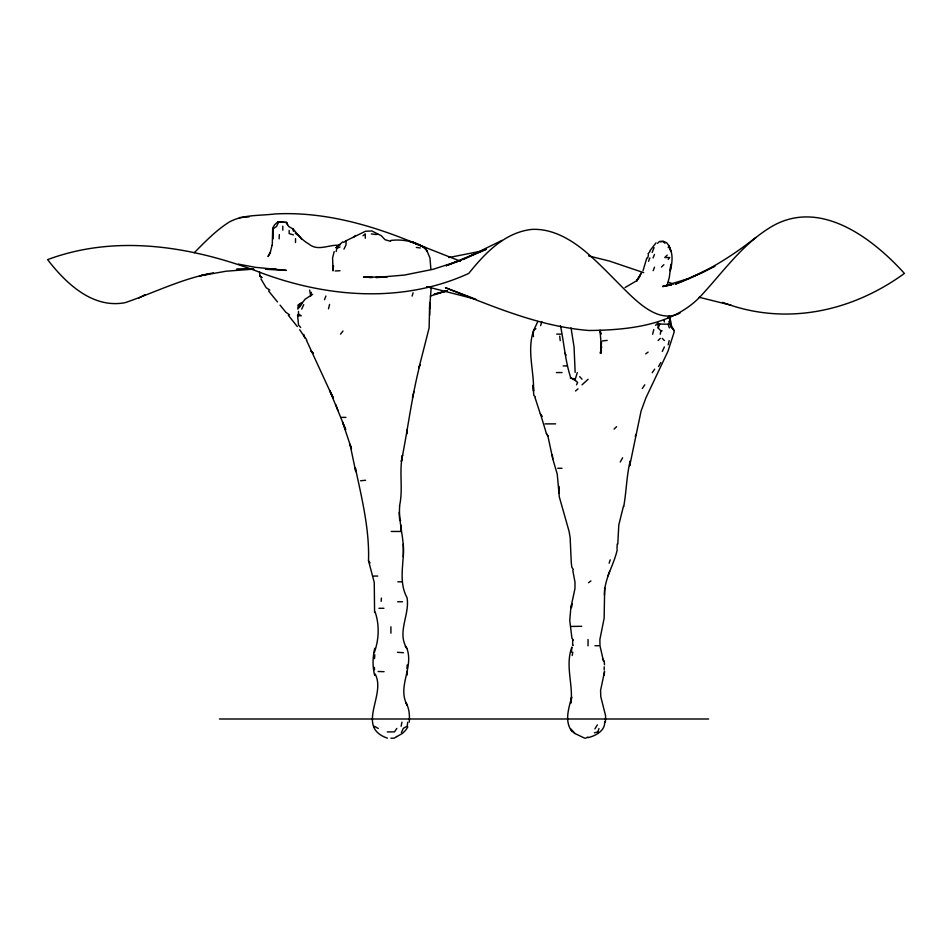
<?xml version="1.0" encoding="UTF-8"?>
<svg xmlns="http://www.w3.org/2000/svg" width="952" height="952" viewBox="0 0 952 952"><rect width="100%" height="100%" fill="white"/><g stroke="black" fill="none" stroke-linecap="round" stroke-linejoin="round"><path stroke-width="1.43" d="M575.151 372.422L574.056 346.98L571.033 327.904M601.474 341.899L600.926 353.347L601.343 343.172M572.688 640.053L572.592 645.301L573.306 645.301M429.685 315.195L429.709 302.474L429.126 327.904L418.999 367.722L419.963 364.533C411.74 396.508 407.908 429.126 401.351 461.446L402.553 455.092C398.852 471.752 403.362 489.637 399.483 506M617.788 544.116L618.788 525.04L623.5 505.964M272.272 245.235L272.688 228.004L274.592 224.803L277.77 221.911L286.659 222.459L277.77 221.911M390.606 241.296L385.024 239.702L381.312 235.739L371.839 230.955L365.473 231.253L346.088 240.749L345.981 245.009L343.958 249.126M604.675 588.11L604.139 618.253L599.879 639.506L599.986 645.872L603.532 661.307M409.265 722.175C409.729 715.749 409.431 708.562 405.968 702.957L407.218 705.218C396.925 686.606 413.87 667.959 406.98 648.574C396.496 632.318 410.122 614.718 407.004 597.582C399.007 583.076 403.184 566.154 403.529 550.482C403.315 535.429 398.483 520.911 399.661 506M403.339 556.837L403.315 544.116M605.389 722.175L605.615 715.821L600.783 696.745L600.569 690.378L604.52 671.719M279.138 238.881L279.317 234.608M617.003 548.935L617.217 544.116M381.193 601.355L381.359 598.07M406.992 433.791L407.206 429.649M604.234 675.42L604.484 671.303M604.449 594.988C604.211 578.887 613.85 565.226 617.182 549.958M604.627 721.628C605.567 730.553 595.357 736.086 587.848 737.645M333.45 265.584L333.105 270.677L332.581 257.956L334.164 251.602M429.578 308.829L431.208 287.207M406.909 668.447L407.182 664.948M407.028 675.099L407.373 670.862M571.45 652.227L571.902 647.039C564.964 665.626 573.33 684.226 570.986 703.028L571.64 696.935C568.868 708.359 564 721.223 572.14 731.731M332.962 270.677L333.414 265.584M374.505 658.582L374.85 654.869M413.894 391.558L412.454 397.888M374.338 652.537C378.932 639.542 379.634 625.5 375.171 612.041M302.2 302.379L298.238 305.033L297.786 309.091L305.009 299.261L312.649 294.323M407.718 722.175L407.254 726.114L403.386 728.292L401.399 732.457M623.738 506.583C626.404 491.458 626.583 475.952 630.153 461.018L629.724 465.718L641.077 411.062L645.908 397.865L668.018 351.157L674.087 332.272L674.087 330.594L669.089 321.312L671.696 327.904L669.339 322.847L668.173 324.204L659.807 324.037L657.808 323.144L655.571 325.31M533.108 334.426L533.655 330.368L537.797 321.55M374.755 648.324C372.637 657.308 372.422 666.483 374.672 675.48M660.271 334.271L660.843 330.796L658.201 328.047L657.808 323.144M311.34 292.347L310.697 296.036L309.686 290.039M535.286 396.817L533.774 395.294L533.168 385.143L533.525 391.117C534.215 370.78 526.658 350.241 533.655 330.368L535.881 328.666M572.176 655.488L572.807 652.227M660.307 241.677L663.425 241.332L666.602 242.7L669.077 245.878L668.149 247.687M401.137 726.233L401.946 722.175M647.776 257.956L648.431 254.72M601.616 346.98L600.331 353.347L601.414 346.98L599.974 330.451M336.151 251.602L336.818 248.365L336.223 247.651L342.779 241.808M652.667 334.271L653.774 329.547M668.197 344.803L669.197 340.626M328.5 308.829L329.582 304.39M272.082 245.235L270.499 251.602L268.048 256.54M540.629 325.703L541.783 321.55M646.813 257.956L643.04 270.654M576.507 384.81L577.638 382.478L575.448 380.538L575.305 379.086L577.293 372.589M412.085 296.108L413.108 292.811M667.138 285.398L669.387 277.032L670.862 264.311L670.303 270.677C672.314 262.692 673.397 253.732 668.994 246.33L670.993 251.602L669.077 245.878M609.125 563.203L610.22 559.847M594.405 732.814L597.797 731.909L598.963 728.542M324.525 299.701L325.893 296.012M607.888 575.912L609.649 571.319M639.863 276.544L636.531 281.149L641.565 272.748L636.495 280.852L625.059 287.528M648.562 261.288L649.871 257.956M653.143 270.677L654.536 267.143M652.168 252.447L654.083 247.651M658.201 328.047L659.807 324.037M653.06 257.956L654.488 254.41M635.234 436.302L636.055 434.362M301.713 309.091L303.724 304.652M662.283 351.478L664.389 346.945M298.5 314.029L297.678 315.767L301.26 315.767L298.5 314.029L298.5 311.375M278.603 222.328L276.473 226.516L273.081 228.873L273.045 238.881M658.546 366.544L660.819 362.51M373.934 727.245L374.469 726.293L378.277 728.494M620.252 462.029L622.632 457.793M667.709 318.17L668.352 317.111M594.917 728.863L597.38 724.865M259.801 275.866L261.812 277.603L259.801 275.866L259.599 271.974M299.475 307.139L302.248 302.724L298.238 305.033M649.907 250.781L656.059 242.843M268.202 256.183L270.511 252.685M642.314 388.523L644.778 384.81M396.853 728.423L394.449 731.886L387.274 731.921M652.191 372.732L654.678 369.15M340.554 334.128L343.029 330.987M668.209 259.372L669.732 257.528L664.793 257.528L667.209 255.124M648.026 253.756L649.895 251.614M194.232 252.756C205.215 241.641 216.163 230.265 229.48 221.911C243.379 214.414 259.801 215.854 275.08 213.938C327.286 211.237 378.313 227.052 425.627 247.77L410.598 241.606L460.232 261.145M657.606 243.319L659.462 241.463L663.175 241.463L664.913 243.272M658.118 340.542L660.307 338.377M614.088 429.126L616.61 426.651M661.45 267.048L663.877 264.68M582.041 384.81L588.122 379.277M722.592 302.355C784.65 326.238 851.516 312.018 904.4 273.414C871.901 237.512 818.446 196.993 769.466 227.909C741.084 245.497 721.997 273.498 699.482 297.429C671.35 325.882 626.975 330.07 589.074 330.499C538.713 326.536 491.803 305.961 445.393 287.694L475.905 299.273L426.603 286.647M575.496 391.022L578.054 388.844M353.192 237.512L355.596 235.513M679.99 313.113C661.307 322.621 643.052 307.068 630.117 294.918C615.052 280.4 601.045 264.775 585.052 251.257C570.153 238.964 552.172 228.587 532.239 229.373C505.012 232.109 484.937 253.196 468.765 273.414C401.863 303.985 325.37 297.488 258.182 271.689C191.34 246.413 116.418 233.966 47.6 259.622C65.843 283.268 92.618 308.924 125.164 302.653C154.498 292.597 182.475 278.412 213.308 272.903M336.223 247.651L340.411 244.236L336.163 247.579L336.734 248.282M363.01 235.739L365.27 233.906L365.27 238.274M588.503 582.731L590.93 580.91M645.706 353.882L648.11 352.109M755.793 237.488C731.338 256.719 704.754 273.343 675.456 284.077L702.635 272.486L714.964 266.108L688.939 278.436L662.747 286.469M377.527 233.645L376.242 234.537L371.316 233.93M343.755 242.332L346.088 240.749M396.758 736.491L394.295 738.145L390.915 738.193M396.758 736.646L402.47 733.385L405.647 730.243L407.777 727.066L407.325 726.245M138.635 298.202L145.073 294.608M502.025 240.392L462.969 259.48M585.587 738.145L587.848 737.11M463.053 259.444L485.96 249.4M486.067 249.353L446.083 265.751L461.696 260.039L433.136 269.285L404.279 275.092L375.838 277.484L386.857 277.163M336.818 248.365L340.042 246.996M430.316 296.06L447.309 290.669M446.06 290.955L434.088 294.239L446.881 291.026M209.166 273.819L199.504 275.937L226.04 271.225L253.946 269.107L236.489 269.345L251.054 269.118M448.844 257.54L481.629 251.042M662.806 286.6L671.434 284.838M662.747 286.29L671.422 284.731M602.473 340.947L607.209 340.388M360.558 480.772L365.568 480.272M239.404 217.627L249.162 216.818M571.271 626.44L581.731 626.297M555.635 423.866L545.02 423.89M390.915 240.428C403.148 238.94 415.572 241.653 425.901 248.412L429.959 257.956L430.899 269.404M335.223 270.951L339.983 270.737M401.244 531.454L391.212 531.466M386.655 277.044L363.497 277.068L370.768 277.508M660.843 330.796L662.152 330.796M556.741 334.128L560.823 334.128M563.156 365.913L566.809 365.913M556.385 372.553L562.073 372.553M557.741 468.289L562.013 468.289M373.696 576.067L377.73 576.067M397.865 581.791L401.756 581.791M397.674 601.747L402.506 601.747M378.908 608.292L383.93 608.292M594.929 645.718L598.832 645.718M219.46 718.998L708.633 718.998M341.375 417.369L345.921 417.392M378.123 671.493L384.084 671.672M338.769 245.283C328.678 244.533 317.718 251.733 308.591 243.831C302.141 240.213 297.417 234.359 292.918 228.635M266.727 269.345L286.445 270.392L255.148 267.286L238.393 264.12M397.496 652.298L403.469 652.727M372.47 277.472L365.497 276.877L371.387 277.484M409.991 241.677L415.81 243.141L412.799 242.165M416.345 247.425L420.308 247.96M699.161 297.274L731.16 305.247M570.284 378.003L575.305 379.086M588.538 255.898L609.363 261.05L643.731 272.665M293.394 234.894L289.17 233.573L289.17 230.384M668.328 282.101L673.647 284.22M584.599 738.145L574.853 733.48L570.629 729.006L574.853 733.48M575.448 380.538L570.831 378.015C565.155 361.094 564.179 343.232 560.442 325.715M292.764 228.849L288.73 226.505L286.314 222.732M387.452 738.169C355.263 727.078 386.452 695.21 375.171 674.016M269.821 290.098L266.12 287.659L260.979 278.948M295.203 233.133L298.797 235.608L301.475 239.035M289.467 314.815L285.802 312.244L280.066 305.128M597.797 731.909L598.475 732.493M422.974 246.889L425.282 249.043M662.235 338.377L664.353 340.542M579.685 376.659L582.041 379.182M300.665 327.476L298.547 325.06L297.571 315.195M425.937 249.805L427.246 251.34M268.547 290.919L277.484 301.939M573.354 640.053L571.95 638.304L569.748 620.43L570.855 607.709L574.96 588.633L575.008 582.279L572.795 570.427M288.397 315.374L297.298 326.548M542.271 416.369L540.308 413.882L535.024 397.591M672.267 328.25L674.087 330.594M405.243 646.218L406.98 648.574M602.533 658.82L604.175 661.093L604.496 664.782M299.725 329.737L304.973 337.603M540.403 413.656L546.436 433.648L547.935 435.861M573.33 569.546L571.902 567.416L571.307 563.203L570.153 537.761L569.094 531.406L559.312 496.944L557.241 474.167L552.803 458.995L547.852 435.861L546.436 433.648M331.01 393.485L333.307 397.865L329.618 390.308L345.683 429.649L342.506 421.986L351.455 448.737L349.991 444.275L355.75 471.645L355.346 467.813C361.867 498.443 369.555 529.538 368.507 560.692L370.03 562.965M564.798 353.144L566.119 355.132M337.912 410.348L335.782 404.6M305.699 338.21L306.722 340.09M331.082 393.64L306.496 340.328M400.602 520.78L399.542 518.673L399.174 512.319M286.564 222.53L287.575 224.66M368.507 560.692L374.243 582.41L374.588 612.529M292.68 228.896L293.525 231.312M668.173 324.204L669.327 327.904M669.256 316.254L670.803 321.55L670.803 326.631M532.953 334.402L533.548 336.603M303.819 334.426L304.771 338.019M600.069 330.451L600.89 334.271L600.177 330.451M663.925 319.789L664.365 321.919M669.101 316.254L670.018 321.55L669.375 316.457M670.244 321.55L671.112 326.631M552.338 455.092L552.803 458.995M559.716 336.151L560.216 340.626M374.362 667.364L374.541 669.78M400.84 525.04L401.173 531.704M559.05 486.353L559.157 493.243M295.525 238.619L295.525 242.522M604.199 666.793L604.199 669.875M588.05 639.506L588.05 645.872M390.915 626.785L390.915 633.151M282.803 226.16L282.803 230.17M571.843 603.616L571.378 607.709L571.843 603.592M275.699 269.047L265.548 269.071L275.699 269.047M313.113 353.18L311.042 350.955L313.113 353.18"/></g></svg>
